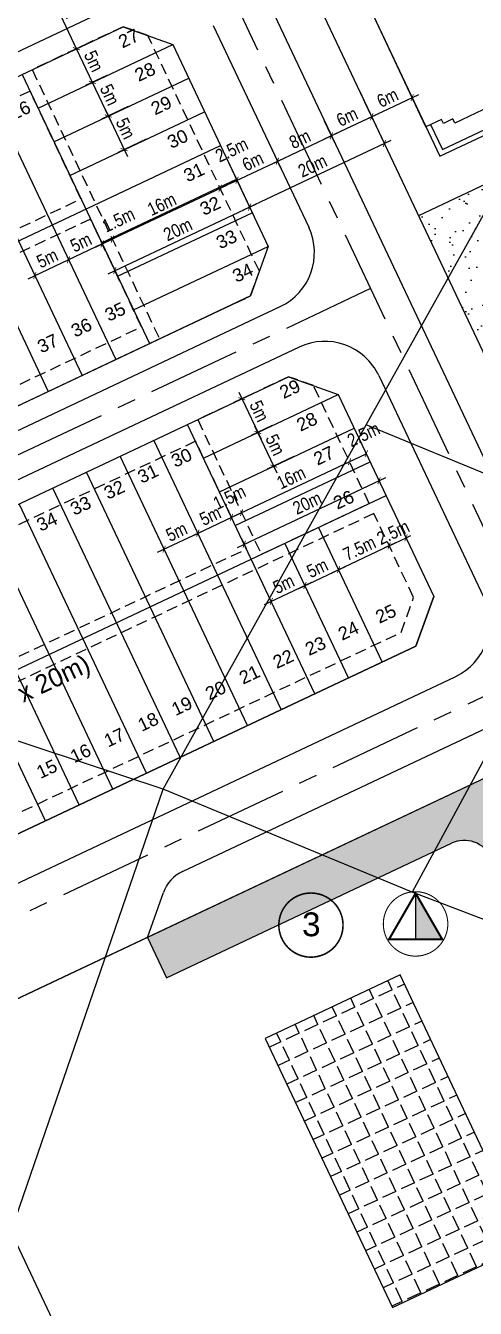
# Model space of a CAD drawing. Extents: x 597165 to 598689, y 1181586 to 1183364.
# Drawn here: x 597902.4 to 597962.8, y 1182602 to 1182774.3 of the extents above; entities that cross this region are included whole.
import ezdxf
from ezdxf.enums import TextEntityAlignment as Align

# ---------------------------------------------------------------- set-up
doc = ezdxf.new("R2010")
doc.units = 0
doc.header["$MEASUREMENT"] = 0
doc.linetypes.add('CENTER', pattern=[2, 1.25, -0.25, 0.25, -0.25])
doc.linetypes.add('DASHED', pattern=[0.75, 0.5, -0.25])
doc.layers.get('0').update_dxf_attribs({"linetype": 'CONTINUOUS'})
doc.layers.get('DEFPOINTS').update_dxf_attribs({"color": 8, "linetype": 'CONTINUOUS'})
for name, color, linetype in [('CGXD', 3, 'CONTINUOUS'), ('DIM-T', 7, 'CONTINUOUS'), ('DTEXT', 7, 'CONTINUOUS'), ('DTEXT-TENLO', 4, 'CONTINUOUS'), ('HA-CAY-XANH-KO', 3, 'CONTINUOUS'), ('HA-SAN', 41, 'CONTINUOUS'), ('KYHIEU', 1, 'CONTINUOUS'), ('NEN-HT', 8, 'CONTINUOUS'), ('NET-04', 4, 'CONTINUOUS'), ('NET-LE-CO', 3, 'CONTINUOUS'), ('NET-LENGOAI', 4, 'CONTINUOUS'), ('NET-LETRONG', 5, 'CONTINUOUS'), ('NET-PLO', 2, 'CONTINUOUS'), ('NET-TIM', 2, 'CENTER'), ('TEXT-SOLO', 7, 'CONTINUOUS')]:
    doc.layers.add(name, color=color, linetype=linetype)
doc.styles.add('AVO', font='VHELVEN.TTF')
doc.styles.add('VHEL-C-R', font='VHELVCN.TTF')
doc.styles.add('VHEL-R', font='VHELVEN.TTF')
doc.styles.add('VTIMES-R', font='VAPTIMN.TTF')
doc.dimstyles.new('TL1000', dxfattribs={"dimscale": 0, "dimtxt": 2, "dimasz": 0.7, "dimexe": 1, "dimexo": 1, "dimgap": 0.5, "dimtad": 1, "dimdec": 1, "dimzin": 12, "dimtxsty": 'VHEL-C-R', "dimblk1": 'ARCHTICK', "dimblk2": 'ARCHTICK', "dimsah": 1, "dimcen": -0.09, "dimdle": 1, "dimclrd": 256, "dimclre": 256, "dimclrt": 256, "dimazin": 3, "dimtfac": 0.005, "dimtdec": 1, "dimtix": 1, "dimtmove": 0, "dimatfit": 3, "dimtolj": 1, "dimtzin": 0})

# ---------------------------------------------------------------- blocks, each defined once
blk = doc.blocks.new('A$C4397129B')
at = {"layer": 'NET-04', "linetype": 'CONTINUOUS'}
for p, q in [((0, 19.4), (0, 1.2)), ((2.3, 19.4), (0, 19.4)), ((2.3, 20), (2.3, 19.4)), ((3.7, 20), (2.3, 20)), ((3.7, 20.6), (3.7, 20)), ((11.7, 20.6), (3.7, 20.6)), ((11.7, 20), (11.7, 20.6)), ((13.1, 20), (11.7, 20)), ((13.1, 19.4), (13.1, 20)), ((13.9, 19.4), (13.1, 19.4)), ((13.9, 16.5), (13.9, 19.4)), ((16.7, 19.4), (16.7, 16.5)), ((17.5, 19.4), (16.7, 19.4)), ((17.5, 20), (17.5, 19.4)), ((18.9, 20), (17.5, 20)), ((18.9, 20.6), (18.9, 20)), ((26.9, 20.6), (18.9, 20.6)), ((26.9, 20), (26.9, 20.6)), ((28.3, 20), (26.9, 20)), ((28.3, 19.4), (28.3, 20)), ((29.1, 19.4), (28.3, 19.4)), ((29.1, 14.3), (29.1, 19.4)), ((16.7, 16.5), (13.9, 16.5)), ((30.5, 14.3), (29.1, 14.3)), ((30.5, 2.7), (30.5, 14.3)), ((11.9, 2.1), (18.7, 2.1)), ((11.9, 0), (11.9, 2.1)), ((18.7, 2.1), (18.7, 0)), ((29.1, 2.7), (30.5, 2.7)), ((29.1, 1.2), (29.1, 2.7)), ((0, 1.2), (5.4, 1.2)), ((5.4, 1.2), (5.4, 0.6)), ((5.4, 0.6), (6.8, 0.6)), ((6.8, 0.6), (6.8, 0)), ((6.8, 0), (11.9, 0)), ((18.7, 0), (23.8, 0)), ((23.8, 0.6), (25.2, 0.6)), ((23.8, 0), (23.8, 0.6)), ((25.2, 1.2), (29.1, 1.2)), ((25.2, 0.6), (25.2, 1.2))]:
    blk.add_line(p, q, dxfattribs=at)
blk = doc.blocks.new('_ARCHTICK')
at = {"color": 0, "linetype": 'BYBLOCK', "const_width": 0.15}
blk.add_lwpolyline([(-0.5, -0.5), (0.5, 0.5)], dxfattribs=at)
blk = doc.blocks.new('*D1085')
at = {"linetype": 'BYBLOCK'}
for p, q in [((597947.16, 1182765.74), (597951.01, 1182757.59)), ((597931.59, 1182749.52), (597951.49, 1182758.92)), ((597929.07, 1182757.2), (597932.93, 1182749.05))]:
    blk.add_line(p, q, dxfattribs=at)
at = {"layer": 'DEFPOINTS', "color": 0, "linetype": 'BYBLOCK'}
for p in [(597946.73, 1182766.65), (597950.58, 1182758.49), (597928.65, 1182758.1)]:
    blk.add_point(p, dxfattribs=at)
at = {"linetype": 'BYBLOCK', "xscale": 0.7, "yscale": 0.7, "zscale": 0.7}
for p, rotation in [((597950.58, 1182758.49), 25.28251725545428), ((597932.5, 1182749.95), 205.2825172554543)]:
    blk.add_blockref('_ARCHTICK', p, dxfattribs=dict(at, rotation=rotation))
at = {"linetype": 'BYBLOCK', "insert": (597940.94, 1182755.48), "char_height": 1.75, "attachment_point": 5, "rotation": 25.2825, "style": 'VHEL-C-R'}
blk.add_mtext('\\A1;20m', dxfattribs=at)
blk = doc.blocks.new('*D1084')
at = {"linetype": 'BYBLOCK'}
blk.add_line((597902.77, 1182740.31), (597909.1, 1182743.3), dxfattribs=at)
at = {"layer": 'DEFPOINTS', "color": 0, "linetype": 'BYBLOCK'}
for p in [(597908.19, 1182742.87), (597908.19, 1182742.87), (597903.67, 1182740.74)]:
    blk.add_point(p, dxfattribs=at)
at = {"linetype": 'BYBLOCK', "xscale": 0.7, "yscale": 0.7, "zscale": 0.7}
for p, rotation in [((597908.19, 1182742.87), 25.28251725389641), ((597903.67, 1182740.74), 205.2825172538964)]:
    blk.add_blockref('_ARCHTICK', p, dxfattribs=dict(at, rotation=rotation))
at = {"linetype": 'BYBLOCK', "insert": (597905.34, 1182743.07), "char_height": 1.75, "attachment_point": 5, "rotation": 25.2825, "style": 'VHEL-C-R'}
blk.add_mtext('\\A1;5m', dxfattribs=at)
blk = doc.blocks.new('*D1083')
at = {"linetype": 'BYBLOCK'}
blk.add_line((597907.29, 1182742.45), (597913.62, 1182745.44), dxfattribs=at)
at = {"layer": 'DEFPOINTS', "color": 0, "linetype": 'BYBLOCK'}
for p in [(597912.71, 1182745.01), (597912.71, 1182745.01), (597908.19, 1182742.87)]:
    blk.add_point(p, dxfattribs=at)
at = {"linetype": 'BYBLOCK', "xscale": 0.7, "yscale": 0.7, "zscale": 0.7}
for p, rotation in [((597912.71, 1182745.01), 25.28251725389641), ((597908.19, 1182742.87), 205.2825172538964)]:
    blk.add_blockref('_ARCHTICK', p, dxfattribs=dict(at, rotation=rotation))
at = {"linetype": 'BYBLOCK', "insert": (597909.86, 1182745.2), "char_height": 1.75, "attachment_point": 5, "rotation": 25.2825, "style": 'VHEL-C-R'}
blk.add_mtext('\\A1;5m', dxfattribs=at)
blk = doc.blocks.new('*D1082')
at = {"linetype": 'BYBLOCK'}
for p, q in [((597911.81, 1182744.58), (597914.07, 1182745.65)), ((597914.42, 1182744.91), (597914.5, 1182744.74))]:
    blk.add_line(p, q, dxfattribs=at)
at = {"layer": 'DEFPOINTS', "color": 0, "linetype": 'BYBLOCK'}
for p in [(597912.71, 1182745.01), (597913.99, 1182745.81), (597914.07, 1182745.65)]:
    blk.add_point(p, dxfattribs=at)
at = {"linetype": 'BYBLOCK', "xscale": 0.7, "yscale": 0.7, "zscale": 0.7}
for p, rotation in [((597912.71, 1182745.01), 205.2825172538964), ((597914.07, 1182745.65), 25.28251725389641)]:
    blk.add_blockref('_ARCHTICK', p, dxfattribs=dict(at, rotation=rotation))
at = {"linetype": 'BYBLOCK', "insert": (597914.9, 1182748.22), "char_height": 1.75, "attachment_point": 5, "rotation": 25.2825, "style": 'VHEL-C-R'}
blk.add_mtext('\\A1;1.5m', dxfattribs=at)
blk = doc.blocks.new('*D1081')
at = {"linetype": 'BYBLOCK'}
for p, q in [((597913.17, 1182745.22), (597929.44, 1182752.91)), ((597914.42, 1182744.91), (597914.5, 1182744.74))]:
    blk.add_line(p, q, dxfattribs=at)
at = {"layer": 'DEFPOINTS', "color": 0, "linetype": 'BYBLOCK'}
for p in [(597928.54, 1182752.48), (597928.54, 1182752.48), (597913.99, 1182745.81)]:
    blk.add_point(p, dxfattribs=at)
at = {"linetype": 'BYBLOCK', "xscale": 0.7, "yscale": 0.7, "zscale": 0.7}
for p, rotation in [((597928.54, 1182752.48), 25.28251725389641), ((597914.07, 1182745.65), 205.2825172538964)]:
    blk.add_blockref('_ARCHTICK', p, dxfattribs=dict(at, rotation=rotation))
at = {"linetype": 'BYBLOCK', "insert": (597920.71, 1182750.33), "char_height": 1.75, "attachment_point": 5, "rotation": 25.2825, "style": 'VHEL-C-R'}
blk.add_mtext('\\A1;16m', dxfattribs=at)
blk = doc.blocks.new('*D1080')
at = {"linetype": 'BYBLOCK'}
for p, q in [((597927.63, 1182752.06), (597930.8, 1182753.55)), ((597930.79, 1182753.57), (597931.22, 1182752.65))]:
    blk.add_line(p, q, dxfattribs=at)
at = {"layer": 'DEFPOINTS', "color": 0, "linetype": 'BYBLOCK'}
for p in [(597930.36, 1182754.47), (597930.8, 1182753.55), (597928.54, 1182752.48)]:
    blk.add_point(p, dxfattribs=at)
at = {"linetype": 'BYBLOCK', "xscale": 0.7, "yscale": 0.7, "zscale": 0.7}
for p, rotation in [((597930.8, 1182753.55), 25.28251725389641), ((597928.54, 1182752.48), 205.2825172538964)]:
    blk.add_blockref('_ARCHTICK', p, dxfattribs=dict(at, rotation=rotation))
at = {"linetype": 'BYBLOCK', "insert": (597930.09, 1182757.63), "char_height": 1.75, "attachment_point": 5, "rotation": 25.2825, "style": 'VHEL-C-R'}
blk.add_mtext('\\A1;2.5m', dxfattribs=at)
blk = doc.blocks.new('*D1079')
at = {"linetype": 'BYBLOCK'}
for p, q in [((597905.21, 1182782.58), (597903.23, 1182781.64)), ((597903.7, 1182782.97), (597909.68, 1182770.32)), ((597911.16, 1182772.12), (597908.35, 1182770.79))]:
    blk.add_line(p, q, dxfattribs=at)
at = {"layer": 'DEFPOINTS', "color": 0, "linetype": 'BYBLOCK'}
for p in [(597906.12, 1182783.01), (597912.06, 1182772.55), (597909.25, 1182771.22)]:
    blk.add_point(p, dxfattribs=at)
at = {"linetype": 'BYBLOCK', "xscale": 0.7, "yscale": 0.7, "zscale": 0.7}
for p, rotation in [((597904.13, 1182782.07), 115.2825172563089), ((597909.25, 1182771.22), 295.2825172563089)]:
    blk.add_blockref('_ARCHTICK', p, dxfattribs=dict(at, rotation=rotation))
at = {"linetype": 'BYBLOCK', "insert": (597907.94, 1182777.23), "char_height": 1.75, "attachment_point": 5, "rotation": 295.2825, "style": 'VHEL-C-R'}
blk.add_mtext('\\A1;12m', dxfattribs=at)
blk = doc.blocks.new('*D1078')
at = {"linetype": 'BYBLOCK'}
for p, q in [((597911.16, 1182772.12), (597908.35, 1182770.79)), ((597908.83, 1182772.12), (597911.82, 1182765.79)), ((597913.33, 1182767.61), (597910.49, 1182766.27))]:
    blk.add_line(p, q, dxfattribs=at)
at = {"layer": 'DEFPOINTS', "color": 0, "linetype": 'BYBLOCK'}
for p in [(597912.06, 1182772.55), (597914.23, 1182768.04), (597911.39, 1182766.7)]:
    blk.add_point(p, dxfattribs=at)
at = {"linetype": 'BYBLOCK', "xscale": 0.7, "yscale": 0.7, "zscale": 0.7}
for p, rotation in [((597909.25, 1182771.22), 115.2825172563089), ((597911.39, 1182766.7), 295.2825172563089)]:
    blk.add_blockref('_ARCHTICK', p, dxfattribs=dict(at, rotation=rotation))
at = {"linetype": 'BYBLOCK', "insert": (597911.58, 1182769.55), "char_height": 1.75, "attachment_point": 5, "rotation": 295.2825, "style": 'VHEL-C-R'}
blk.add_mtext('\\A1;5m', dxfattribs=at)
blk = doc.blocks.new('*D1077')
at = {"linetype": 'BYBLOCK'}
for p, q in [((597913.33, 1182767.61), (597910.49, 1182766.27)), ((597910.96, 1182767.6), (597913.95, 1182761.27)), ((597916.21, 1182763.45), (597912.62, 1182761.75))]:
    blk.add_line(p, q, dxfattribs=at)
at = {"layer": 'DEFPOINTS', "color": 0, "linetype": 'BYBLOCK'}
for p in [(597914.23, 1182768.04), (597917.11, 1182763.87), (597913.53, 1182762.18)]:
    blk.add_point(p, dxfattribs=at)
at = {"linetype": 'BYBLOCK', "xscale": 0.7, "yscale": 0.7, "zscale": 0.7}
for p, rotation in [((597911.39, 1182766.7), 115.2825172563089), ((597913.53, 1182762.18), 295.2825172563089)]:
    blk.add_blockref('_ARCHTICK', p, dxfattribs=dict(at, rotation=rotation))
at = {"linetype": 'BYBLOCK', "insert": (597913.72, 1182765.03), "char_height": 1.75, "attachment_point": 5, "rotation": 295.2825, "style": 'VHEL-C-R'}
blk.add_mtext('\\A1;5m', dxfattribs=at)
blk = doc.blocks.new('*D1076')
at = {"linetype": 'BYBLOCK'}
for p, q in [((597916.21, 1182763.45), (597912.62, 1182761.75)), ((597913.1, 1182763.08), (597916.09, 1182756.75)), ((597918.62, 1182759.06), (597914.76, 1182757.23))]:
    blk.add_line(p, q, dxfattribs=at)
at = {"layer": 'DEFPOINTS', "color": 0, "linetype": 'BYBLOCK'}
for p in [(597917.11, 1182763.87), (597919.53, 1182759.48), (597915.66, 1182757.66)]:
    blk.add_point(p, dxfattribs=at)
at = {"linetype": 'BYBLOCK', "xscale": 0.7, "yscale": 0.7, "zscale": 0.7}
for p, rotation in [((597913.53, 1182762.18), 115.2825172563089), ((597915.66, 1182757.66), 295.2825172563089)]:
    blk.add_blockref('_ARCHTICK', p, dxfattribs=dict(at, rotation=rotation))
at = {"linetype": 'BYBLOCK', "insert": (597915.85, 1182760.51), "char_height": 1.75, "attachment_point": 5, "rotation": 295.2825, "style": 'VHEL-C-R'}
blk.add_mtext('\\A1;5m', dxfattribs=at)
blk = doc.blocks.new('*D1075')
at = {"linetype": 'BYBLOCK'}
for p, q in [((597935.28, 1182758.12), (597936.65, 1182755.21)), ((597929.85, 1182755.56), (597931.22, 1182752.65)), ((597929.89, 1182753.12), (597937.13, 1182756.54))]:
    blk.add_line(p, q, dxfattribs=at)
at = {"layer": 'DEFPOINTS', "color": 0, "linetype": 'BYBLOCK'}
for p in [(597934.85, 1182759.02), (597929.42, 1182756.46), (597936.22, 1182756.11)]:
    blk.add_point(p, dxfattribs=at)
at = {"linetype": 'BYBLOCK', "xscale": 0.7, "yscale": 0.7, "zscale": 0.7}
for p, rotation in [((597936.22, 1182756.11), 25.28251725309225), ((597930.8, 1182753.55), 205.2825172530923)]:
    blk.add_blockref('_ARCHTICK', p, dxfattribs=dict(at, rotation=rotation))
at = {"linetype": 'BYBLOCK', "insert": (597932.92, 1182756.09), "char_height": 1.75, "attachment_point": 5, "rotation": 25.2825, "style": 'VHEL-C-R'}
blk.add_mtext('\\A1;6m', dxfattribs=at)
blk = doc.blocks.new('*D1074')
at = {"linetype": 'BYBLOCK'}
for p, q in [((597942.51, 1182761.54), (597943.88, 1182758.63)), ((597935.32, 1182755.69), (597944.36, 1182759.96)), ((597935.28, 1182758.12), (597936.65, 1182755.21))]:
    blk.add_line(p, q, dxfattribs=at)
at = {"layer": 'DEFPOINTS', "color": 0, "linetype": 'BYBLOCK'}
for p in [(597942.08, 1182762.44), (597934.85, 1182759.02), (597943.46, 1182759.53)]:
    blk.add_point(p, dxfattribs=at)
at = {"linetype": 'BYBLOCK', "xscale": 0.7, "yscale": 0.7, "zscale": 0.7}
for p, rotation in [((597943.46, 1182759.53), 25.28251725309227), ((597936.22, 1182756.11), 205.2825172530923)]:
    blk.add_blockref('_ARCHTICK', p, dxfattribs=dict(at, rotation=rotation))
at = {"linetype": 'BYBLOCK', "insert": (597939.24, 1182759.08), "char_height": 1.75, "attachment_point": 5, "rotation": 25.2825, "style": 'VHEL-C-R'}
blk.add_mtext('\\A1;8m', dxfattribs=at)
blk = doc.blocks.new('*D1073')
at = {"linetype": 'BYBLOCK'}
for p, q in [((597947.93, 1182764.1), (597949.31, 1182761.19)), ((597942.55, 1182759.1), (597949.79, 1182762.52)), ((597942.51, 1182761.54), (597943.88, 1182758.63))]:
    blk.add_line(p, q, dxfattribs=at)
at = {"layer": 'DEFPOINTS', "color": 0, "linetype": 'BYBLOCK'}
for p in [(597947.51, 1182765), (597942.08, 1182762.44), (597948.88, 1182762.09)]:
    blk.add_point(p, dxfattribs=at)
at = {"linetype": 'BYBLOCK', "xscale": 0.7, "yscale": 0.7, "zscale": 0.7}
for p, rotation in [((597948.88, 1182762.09), 25.28251725309227), ((597943.46, 1182759.53), 205.2825172530923)]:
    blk.add_blockref('_ARCHTICK', p, dxfattribs=dict(at, rotation=rotation))
at = {"linetype": 'BYBLOCK', "insert": (597945.57, 1182762.07), "char_height": 1.75, "attachment_point": 5, "rotation": 25.2825, "style": 'VHEL-C-R'}
blk.add_mtext('\\A1;6m', dxfattribs=at)
blk = doc.blocks.new('*D1072')
at = {"linetype": 'BYBLOCK'}
for p, q in [((597933.37, 1182725.1), (597930.56, 1182723.77)), ((597931.04, 1182725.1), (597934.03, 1182718.78)), ((597935.54, 1182720.6), (597932.69, 1182719.25))]:
    blk.add_line(p, q, dxfattribs=at)
at = {"layer": 'DEFPOINTS', "color": 0, "linetype": 'BYBLOCK'}
for p in [(597934.27, 1182725.53), (597936.44, 1182721.02), (597933.6, 1182719.68)]:
    blk.add_point(p, dxfattribs=at)
at = {"linetype": 'BYBLOCK', "xscale": 0.7, "yscale": 0.7, "zscale": 0.7}
for p, rotation in [((597931.46, 1182724.2), 115.2825172563088), ((597933.6, 1182719.68), 295.2825172563088)]:
    blk.add_blockref('_ARCHTICK', p, dxfattribs=dict(at, rotation=rotation))
at = {"linetype": 'BYBLOCK', "insert": (597933.79, 1182722.54), "char_height": 1.75, "attachment_point": 5, "rotation": 295.2825, "style": 'VHEL-C-R'}
blk.add_mtext('\\A1;5m', dxfattribs=at)
blk = doc.blocks.new('*D1071')
at = {"linetype": 'BYBLOCK'}
for p, q in [((597935.54, 1182720.6), (597932.69, 1182719.25)), ((597933.17, 1182720.58), (597936.16, 1182714.25)), ((597938.42, 1182716.43), (597934.83, 1182714.73))]:
    blk.add_line(p, q, dxfattribs=at)
at = {"layer": 'DEFPOINTS', "color": 0, "linetype": 'BYBLOCK'}
for p in [(597936.44, 1182721.02), (597939.32, 1182716.85), (597935.73, 1182715.16)]:
    blk.add_point(p, dxfattribs=at)
at = {"linetype": 'BYBLOCK', "xscale": 0.7, "yscale": 0.7, "zscale": 0.7}
for p, rotation in [((597933.6, 1182719.68), 115.2825172563088), ((597935.73, 1182715.16), 295.2825172563088)]:
    blk.add_blockref('_ARCHTICK', p, dxfattribs=dict(at, rotation=rotation))
at = {"linetype": 'BYBLOCK', "insert": (597935.93, 1182718.01), "char_height": 1.75, "attachment_point": 5, "rotation": 295.2825, "style": 'VHEL-C-R'}
blk.add_mtext('\\A1;5m', dxfattribs=at)
blk = doc.blocks.new('*D1070')
at = {"linetype": 'BYBLOCK'}
blk.add_line((597934.49, 1182696.56), (597940.82, 1182699.55), dxfattribs=at)
at = {"layer": 'DEFPOINTS', "color": 0, "linetype": 'BYBLOCK'}
for p in [(597939.92, 1182699.12), (597939.92, 1182699.12), (597935.4, 1182696.99)]:
    blk.add_point(p, dxfattribs=at)
at = {"linetype": 'BYBLOCK', "xscale": 0.7, "yscale": 0.7, "zscale": 0.7}
for p, rotation in [((597939.92, 1182699.12), 25.28251725389621), ((597935.4, 1182696.99), 205.2825172538962)]:
    blk.add_blockref('_ARCHTICK', p, dxfattribs=dict(at, rotation=rotation))
at = {"linetype": 'BYBLOCK', "insert": (597937.06, 1182699.31), "char_height": 1.75, "attachment_point": 5, "rotation": 25.2825, "style": 'VHEL-C-R'}
blk.add_mtext('\\A1;5m', dxfattribs=at)
blk = doc.blocks.new('*D1069')
at = {"linetype": 'BYBLOCK'}
blk.add_line((597939.01, 1182698.69), (597945.34, 1182701.68), dxfattribs=at)
at = {"layer": 'DEFPOINTS', "color": 0, "linetype": 'BYBLOCK'}
for p in [(597944.44, 1182701.26), (597944.44, 1182701.26), (597939.92, 1182699.12)]:
    blk.add_point(p, dxfattribs=at)
at = {"linetype": 'BYBLOCK', "xscale": 0.7, "yscale": 0.7, "zscale": 0.7}
for p, rotation in [((597944.44, 1182701.26), 25.28251725389621), ((597939.92, 1182699.12), 205.2825172538962)]:
    blk.add_blockref('_ARCHTICK', p, dxfattribs=dict(at, rotation=rotation))
at = {"linetype": 'BYBLOCK', "insert": (597941.58, 1182701.45), "char_height": 1.75, "attachment_point": 5, "rotation": 25.2825, "style": 'VHEL-C-R'}
blk.add_mtext('\\A1;5m', dxfattribs=at)
blk = doc.blocks.new('*D1068')
at = {"linetype": 'BYBLOCK'}
blk.add_line((597943.53, 1182700.83), (597952.12, 1182704.89), dxfattribs=at)
at = {"layer": 'DEFPOINTS', "color": 0, "linetype": 'BYBLOCK'}
for p in [(597951.22, 1182704.46), (597951.22, 1182704.46), (597944.44, 1182701.26)]:
    blk.add_point(p, dxfattribs=at)
at = {"linetype": 'BYBLOCK', "xscale": 0.7, "yscale": 0.7, "zscale": 0.7}
for p, rotation in [((597951.22, 1182704.46), 25.28251725389621), ((597944.44, 1182701.26), 205.2825172538962)]:
    blk.add_blockref('_ARCHTICK', p, dxfattribs=dict(at, rotation=rotation))
at = {"linetype": 'BYBLOCK', "insert": (597947.23, 1182704.12), "char_height": 1.75, "attachment_point": 5, "rotation": 25.2825, "style": 'VHEL-C-R'}
blk.add_mtext('\\A1;7.5m', dxfattribs=at)
blk = doc.blocks.new('*D1067')
at = {"linetype": 'BYBLOCK'}
for p, q in [((597951.22, 1182704.46), (597953.48, 1182705.53)), ((597953.48, 1182705.53), (597954.11, 1182705.83)), ((597951.22, 1182704.46), (597950.59, 1182704.16))]:
    blk.add_line(p, q, dxfattribs=at)
at = {"layer": 'DEFPOINTS', "color": 0, "linetype": 'BYBLOCK'}
for p in [(597953.48, 1182705.53), (597953.48, 1182705.53), (597951.22, 1182704.46)]:
    blk.add_point(p, dxfattribs=at)
at = {"linetype": 'BYBLOCK', "xscale": 0.7, "yscale": 0.7, "zscale": 0.7}
for p, rotation in [((597951.22, 1182704.46), 25.2825172538962), ((597953.48, 1182705.53), 205.2825172538962)]:
    blk.add_blockref('_ARCHTICK', p, dxfattribs=dict(at, rotation=rotation))
at = {"linetype": 'BYBLOCK', "insert": (597951.75, 1182706.25), "char_height": 1.75, "attachment_point": 5, "rotation": 25.2825, "style": 'VHEL-C-R'}
blk.add_mtext('\\A1;2.5m', dxfattribs=at)
blk = doc.blocks.new('*D1066')
at = {"linetype": 'BYBLOCK'}
blk.add_line((597930.52, 1182708.49), (597946.79, 1182716.18), dxfattribs=at)
at = {"layer": 'DEFPOINTS', "color": 0, "linetype": 'BYBLOCK'}
for p in [(597945.89, 1182715.75), (597945.89, 1182715.75), (597931.42, 1182708.92)]:
    blk.add_point(p, dxfattribs=at)
at = {"linetype": 'BYBLOCK', "xscale": 0.7, "yscale": 0.7, "zscale": 0.7}
for p, rotation in [((597945.89, 1182715.75), 25.28251725389621), ((597931.42, 1182708.92), 205.2825172538962)]:
    blk.add_blockref('_ARCHTICK', p, dxfattribs=dict(at, rotation=rotation))
at = {"linetype": 'BYBLOCK', "insert": (597938.06, 1182713.59), "char_height": 1.75, "attachment_point": 5, "rotation": 25.2825, "style": 'VHEL-C-R'}
blk.add_mtext('\\A1;16m', dxfattribs=at)
blk = doc.blocks.new('*D1065')
at = {"linetype": 'BYBLOCK'}
blk.add_line((597944.98, 1182715.32), (597948.15, 1182716.82), dxfattribs=at)
at = {"layer": 'DEFPOINTS', "color": 0, "linetype": 'BYBLOCK'}
for p in [(597945.89, 1182715.75), (597948.15, 1182716.82), (597948.15, 1182716.82)]:
    blk.add_point(p, dxfattribs=at)
at = {"linetype": 'BYBLOCK', "xscale": 0.7, "yscale": 0.7, "zscale": 0.7}
for p, rotation in [((597948.15, 1182716.82), 25.28251725389621), ((597945.89, 1182715.75), 205.2825172538962)]:
    blk.add_blockref('_ARCHTICK', p, dxfattribs=dict(at, rotation=rotation))
at = {"linetype": 'BYBLOCK', "insert": (597947.78, 1182719.4), "char_height": 1.75, "attachment_point": 5, "rotation": 25.2825, "style": 'VHEL-C-R'}
blk.add_mtext('\\A1;2.5m', dxfattribs=at)
blk = doc.blocks.new('*D1064')
at = {"linetype": 'BYBLOCK'}
blk.add_line((597929.16, 1182707.85), (597931.42, 1182708.92), dxfattribs=at)
at = {"layer": 'DEFPOINTS', "color": 0, "linetype": 'BYBLOCK'}
for p in [(597931.42, 1182708.92), (597931.42, 1182708.92), (597930.06, 1182708.28)]:
    blk.add_point(p, dxfattribs=at)
at = {"linetype": 'BYBLOCK', "xscale": 0.7, "yscale": 0.7, "zscale": 0.7}
for p, rotation in [((597930.06, 1182708.28), 205.2825172538962), ((597931.42, 1182708.92), 25.28251725389621)]:
    blk.add_blockref('_ARCHTICK', p, dxfattribs=dict(at, rotation=rotation))
at = {"linetype": 'BYBLOCK', "insert": (597929.78, 1182710.97), "char_height": 1.75, "attachment_point": 5, "rotation": 25.2825, "style": 'VHEL-C-R'}
blk.add_mtext('\\A1;1.5m', dxfattribs=at)
blk = doc.blocks.new('*D1063')
at = {"linetype": 'BYBLOCK'}
blk.add_line((597920.12, 1182703.58), (597926.45, 1182706.57), dxfattribs=at)
at = {"layer": 'DEFPOINTS', "color": 0, "linetype": 'BYBLOCK'}
for p in [(597925.54, 1182706.14), (597925.54, 1182706.14), (597921.02, 1182704)]:
    blk.add_point(p, dxfattribs=at)
at = {"linetype": 'BYBLOCK', "xscale": 0.7, "yscale": 0.7, "zscale": 0.7}
for p, rotation in [((597925.54, 1182706.14), 25.28251725389621), ((597921.02, 1182704), 205.2825172538962)]:
    blk.add_blockref('_ARCHTICK', p, dxfattribs=dict(at, rotation=rotation))
at = {"linetype": 'BYBLOCK', "insert": (597922.69, 1182706.33), "char_height": 1.75, "attachment_point": 5, "rotation": 25.2825, "style": 'VHEL-C-R'}
blk.add_mtext('\\A1;5m', dxfattribs=at)
blk = doc.blocks.new('*D1062')
at = {"linetype": 'BYBLOCK'}
blk.add_line((597924.64, 1182705.71), (597930.97, 1182708.7), dxfattribs=at)
at = {"layer": 'DEFPOINTS', "color": 0, "linetype": 'BYBLOCK'}
for p in [(597930.06, 1182708.28), (597930.06, 1182708.28), (597925.54, 1182706.14)]:
    blk.add_point(p, dxfattribs=at)
at = {"linetype": 'BYBLOCK', "xscale": 0.7, "yscale": 0.7, "zscale": 0.7}
for p, rotation in [((597930.06, 1182708.28), 25.28251725389621), ((597925.54, 1182706.14), 205.2825172538962)]:
    blk.add_blockref('_ARCHTICK', p, dxfattribs=dict(at, rotation=rotation))
at = {"linetype": 'BYBLOCK', "insert": (597927.21, 1182708.47), "char_height": 1.75, "attachment_point": 5, "rotation": 25.2825, "style": 'VHEL-C-R'}
blk.add_mtext('\\A1;5m', dxfattribs=at)
blk = doc.blocks.new('*D1060')
at = {"linetype": 'BYBLOCK'}
for p, q in [((597953.36, 1182766.66), (597954.73, 1182763.75)), ((597947.93, 1182764.1), (597949.31, 1182761.19)), ((597947.98, 1182761.66), (597955.21, 1182765.08))]:
    blk.add_line(p, q, dxfattribs=at)
at = {"layer": 'DEFPOINTS', "color": 0, "linetype": 'BYBLOCK'}
for p in [(597952.93, 1182767.57), (597947.51, 1182765), (597954.31, 1182764.65)]:
    blk.add_point(p, dxfattribs=at)
at = {"linetype": 'BYBLOCK', "xscale": 0.7, "yscale": 0.7, "zscale": 0.7}
for p, rotation in [((597954.31, 1182764.65), 25.282517254435), ((597948.88, 1182762.09), 205.282517254435)]:
    blk.add_blockref('_ARCHTICK', p, dxfattribs=dict(at, rotation=rotation))
at = {"linetype": 'BYBLOCK', "insert": (597951, 1182764.63), "char_height": 1.75, "attachment_point": 5, "rotation": 25.2825, "style": 'VHEL-C-R'}
blk.add_mtext('\\A1;6m', dxfattribs=at)
blk = doc.blocks.new('*D1059')
at = {"linetype": 'BYBLOCK'}
for p, q in [((597958.71, 1182845.34), (597956, 1182844.06)), ((597956.48, 1182845.39), (597991.41, 1182771.43)), ((597992.79, 1182773.19), (597990.08, 1182771.9))]:
    blk.add_line(p, q, dxfattribs=at)
at = {"layer": 'DEFPOINTS', "color": 0, "linetype": 'BYBLOCK'}
for p in [(597959.62, 1182845.77), (597990.98, 1182772.33), (597993.7, 1182773.61)]:
    blk.add_point(p, dxfattribs=at)
at = {"linetype": 'BYBLOCK', "xscale": 0.7, "yscale": 0.7, "zscale": 0.7}
for p, rotation in [((597956.9, 1182844.49), 115.2825172540889), ((597990.98, 1182772.33), 295.282517254089)]:
    blk.add_blockref('_ARCHTICK', p, dxfattribs=dict(at, rotation=rotation))
at = {"linetype": 'BYBLOCK', "insert": (597975.2, 1182809), "char_height": 1.75, "attachment_point": 5, "rotation": 295.2825, "style": 'VHEL-C-R'}
blk.add_mtext('\\A1;79.8m', dxfattribs=at)
blk = doc.blocks.new('*D1056')
at = {"linetype": 'BYBLOCK'}
for p, q in [((597929.07, 1182757.2), (597932.93, 1182749.05)), ((597913.51, 1182740.98), (597933.4, 1182750.38)), ((597910.99, 1182748.66), (597914.84, 1182740.5))]:
    blk.add_line(p, q, dxfattribs=at)
at = {"layer": 'DEFPOINTS', "color": 0, "linetype": 'BYBLOCK'}
for p in [(597928.65, 1182758.1), (597932.5, 1182749.95), (597910.56, 1182749.56)]:
    blk.add_point(p, dxfattribs=at)
at = {"linetype": 'BYBLOCK', "xscale": 0.7, "yscale": 0.7, "zscale": 0.7}
for p, rotation in [((597932.5, 1182749.95), 25.28251725545428), ((597914.41, 1182741.41), 205.2825172554543)]:
    blk.add_blockref('_ARCHTICK', p, dxfattribs=dict(at, rotation=rotation))
at = {"linetype": 'BYBLOCK', "insert": (597922.86, 1182746.94), "char_height": 1.75, "attachment_point": 5, "rotation": 25.2825, "style": 'VHEL-C-R'}
blk.add_mtext('\\A1;20m', dxfattribs=at)
blk = doc.blocks.new('*D1055')
at = {"linetype": 'BYBLOCK'}
blk.add_line((597930.87, 1182704.23), (597950.76, 1182713.63), dxfattribs=at)
at = {"layer": 'DEFPOINTS', "color": 0, "linetype": 'BYBLOCK'}
for p in [(597949.86, 1182713.2), (597949.86, 1182713.2), (597931.77, 1182704.66)]:
    blk.add_point(p, dxfattribs=at)
at = {"linetype": 'BYBLOCK', "xscale": 0.7, "yscale": 0.7, "zscale": 0.7}
for p, rotation in [((597949.86, 1182713.2), 25.28251725389621), ((597931.77, 1182704.66), 205.2825172538962)]:
    blk.add_blockref('_ARCHTICK', p, dxfattribs=dict(at, rotation=rotation))
at = {"linetype": 'BYBLOCK', "insert": (597940.22, 1182710.19), "char_height": 1.75, "attachment_point": 5, "rotation": 25.2825, "style": 'VHEL-C-R'}
blk.add_mtext('\\A1;20m', dxfattribs=at)
blk = doc.blocks.new('*D1099')
at = {"linetype": 'BYBLOCK'}
for p, q in [((597891.24, 1182638.84), (597887.62, 1182637.14)), ((597888.1, 1182638.47), (597979.24, 1182445.49)), ((597981.53, 1182447.68), (597977.91, 1182445.97))]:
    blk.add_line(p, q, dxfattribs=at)
at = {"layer": 'DEFPOINTS', "color": 0, "linetype": 'BYBLOCK'}
for p in [(597892.14, 1182639.27), (597982.43, 1182448.1), (597978.82, 1182446.4)]:
    blk.add_point(p, dxfattribs=at)
at = {"linetype": 'BYBLOCK', "xscale": 0.7, "yscale": 0.7, "zscale": 0.7}
for p, rotation in [((597888.52, 1182637.56), 115.2825175156824), ((597978.82, 1182446.4), 295.2825175156824)]:
    blk.add_blockref('_ARCHTICK', p, dxfattribs=dict(at, rotation=rotation))
at = {"linetype": 'BYBLOCK', "insert": (597935.03, 1182542.62), "char_height": 2, "attachment_point": 5, "rotation": 295.2825, "style": 'VHEL-C-R'}
blk.add_mtext('\\A1;211.4m', dxfattribs=at)

msp = doc.modelspace()

# ---------------------------------------------------------------- hatches: boundary and pattern name
at = {"layer": 'HA-CAY-XANH-KO'}
h = msp.add_hatch(dxfattribs=at)
h.set_pattern_fill('AR-SAND', color=256, scale=2, angle=359.765823, style=0)
h.set_pattern_definition([(37.26582263, (0, 0), (-0.11023521, 3.854130278), [0, -3.04, 0, -3.4, 0, -3.25]), (7.26582263, (0, 0), (3.562592942, 5.629778284), [0, -1.64, 0, -2.74, 0, -1.05]), (327.26582263, (-2.46, 0.01), (6.228277961, -0.014137947), [0, -1, 0, -3.6, 0, -4.7]), (317.26582263, (-2.46, 0.01), (6.019377384, 1.73076346), [0, -0.5, 0, -2.36, 0, -2.7])])
h.paths.add_polyline_path([(597998.9783, 1182762.8357, 1), (597996.4158, 1182768.2609), (597955.1699, 1182748.7795), (597975.2854, 1182706.191), (597981.9419, 1182703.8054), (598021.3794, 1182722.4327), (598021.1658, 1182722.8848, 0.41421356), (598014.5094, 1182725.2704), (597985.9224, 1182711.7681, -0.41421356), (597975.2721, 1182715.5852), (597963.4846, 1182740.5414, -0.41421356), (597965.8703, 1182747.1979)])
h = msp.add_hatch(dxfattribs=at)
h.set_pattern_fill('AR-SAND', color=256, scale=2, angle=359.765823, style=0)
h.set_pattern_definition([(242.5483, (597971.2955, 1182505.2794), (1.745706, -3.437875), [0, -3.04, 0, -3.4, 0, -3.25]), (212.5483, (597971.2955, 1182505.2794), (-0.81697, -6.61204), [0, -1.64, 0, -2.74, 0, -1.05]), (172.5483, (597973.524, 1182506.321), (-5.637727, -2.6472), [0, -1, 0, -3.6, 0, -4.7]), (162.5483, (597973.524, 1182506.321), (-4.70362, -4.13575), [0, -0.5, 0, -2.36, 0, -2.7])])
edge = h.paths.add_edge_path()
edge.add_line((598011.7828, 1182466.3894), (598013.4912, 1182462.7726))
edge.add_line((598013.4912, 1182462.7726), (598037.2823, 1182474.0097))
edge.add_line((598037.2823, 1182474.0097), (598041.7985, 1182481.1451))
edge.add_line((598041.7985, 1182481.1451), (598041.7727, 1182507.7329))
edge.add_line((598041.7727, 1182507.7329), (598041.768, 1182513.9225))
edge.add_line((598041.768, 1182513.9225), (597966.0698, 1182674.1899))
edge.add_line((597966.0698, 1182674.1899), (597918.7677, 1182651.848))
edge.add_line((597918.7677, 1182651.848), (597921.3302, 1182646.4227))
edge.add_line((597921.3302, 1182646.4227), (597959.5901, 1182664.4938))
edge.add_arc((597961.2985, 1182660.877), 4, 25.282517, 115.282517, ccw=False)
edge.add_line((597964.9153, 1182662.5853), (597967.1045, 1182657.9504))
edge.add_arc((597967.727, 1182653.6655), 4.3298, -47.701248, 98.266283, ccw=False)
edge.add_line((597970.641, 1182650.463), (598035.3858, 1182513.3861))
edge.add_arc((598031.7689, 1182511.6778), 4, 0.05553, 25.282517, ccw=False)
edge.add_line((598035.7689, 1182511.6817), (598035.7993, 1182480.2713))
edge.add_arc((598031.7994, 1182480.2674), 4, -64.717482, 0.05553, ccw=False)
edge.add_line((598033.5077, 1182476.6506), (598011.7828, 1182466.3894))
edge = h.paths.add_edge_path()
edge.add_line((597995.4069, 1182454.2309), (597993.6986, 1182457.8478))
edge.add_line((597993.6986, 1182457.8478), (597923.5439, 1182424.712))
edge.add_arc((597921.8355, 1182428.3288), 4, 205.282517, 295.282518, ccw=False)
edge.add_line((597918.2187, 1182426.6205), (597835.6129, 1182601.5126))
edge.add_arc((597839.2297, 1182603.2209), 4, 115.282517, 205.282517, ccw=False)
edge.add_line((597837.5214, 1182606.8377), (597885.1617, 1182629.3394))
edge.add_line((597885.1617, 1182629.3394), (597882.5992, 1182634.7647))
edge.add_line((597882.5992, 1182634.7647), (597827.7252, 1182608.8464))
edge.add_line((597827.7252, 1182608.8464), (597918.0185, 1182417.6785))
edge.add_line((597918.0185, 1182417.6785), (597995.4069, 1182454.2309))
at = {"layer": 'HA-SAN', "ltscale": 0.5}
h = msp.add_hatch(dxfattribs=at)
h.set_pattern_fill('ANGLE,_O', color=256, scale=10, angle=-90.234177)
h.set_pattern_definition([(115.0483, (597971.2955, 1182505.2794), (-2.491365, -1.1643), [2, -0.75]), (205.0483, (597971.2955, 1182505.2794), (1.1643, -2.491365), [2, -0.75])])
h.paths.add_polyline_path([(597951.6728, 1182602.1248), (597969.7571, 1182610.6664), (597952.6738, 1182646.8349), (597934.5895, 1182638.2933)])
at = {"layer": 'KYHIEU'}
msp.add_hatch(color=256, dxfattribs=at).paths.add_polyline_path([(597954.771, 1182657.7769), (597954.771, 1182651.5967), (597958.3391, 1182651.5967)])

# ---------------------------------------------------------------- linework, layer by layer
at = {"layer": 'CGXD', "linetype": 'DASHED', "ltscale": 3}
for points in [[(597918.8522, 1182772.9877), (597915.524, 1182774.1805), (597903.3171, 1182768.4149), (597920.4004, 1182732.2464), (597932.6072, 1182738.012), (597933.8001, 1182741.3402)], [(597909.8618, 1182751.0463), (597903.0285, 1182765.5137), (597821.6493, 1182727.0764), (597828.4826, 1182712.609)], [(597917.9763, 1182733.8663), (597911.143, 1182748.3337), (597829.7639, 1182709.8963), (597836.5972, 1182695.4289)], [(597941.0605, 1182725.9686), (597937.7322, 1182727.1614), (597925.5253, 1182721.3958), (597934.067, 1182703.3116), (597948.5344, 1182710.1449)], [(597932.07, 1182704.0273), (597925.2367, 1182718.4947), (597843.8576, 1182680.0573), (597850.6909, 1182665.5899)], [(597952.8115, 1182692.8112), (597954.4984, 1182697.518), (597949.175, 1182708.7886), (597833.8879, 1182654.3356), (597839.6535, 1182642.1287), (597842.9817, 1182640.9359)]]:
    msp.add_lwpolyline(points, close=True, dxfattribs=at)
at = {"layer": 'DTEXT', "const_width": 0.2101}
msp.add_lwpolyline([(597936.4141, 1182653.5244, 1), (597945.0288, 1182653.4892, 1)], format="xyb", close=True, dxfattribs=at)
at = {"layer": 'HA-CAY-XANH-KO'}
msp.add_line((597996.4158, 1182768.2609), (597955.1699, 1182748.7795), dxfattribs=at)
at = {"layer": 'KYHIEU'}
msp.add_line((597954.771, 1182657.7769), (597954.771, 1182651.5967), dxfattribs=at)
at = {"layer": 'KYHIEU', "color": 4, "const_width": 0.1419}
msp.add_lwpolyline([(597957.3232, 1182650.1731, 175.83234199), (597957.2431, 1182650.1158, 0.00568724)], format="xyb", close=True, dxfattribs=at)
at = {"layer": 'KYHIEU', "const_width": 0.2839}
msp.add_lwpolyline([(597951.2029, 1182651.5967), (597958.3391, 1182651.5967), (597954.771, 1182657.7769)], close=True, dxfattribs=at)
at = {"layer": 'NEN-HT', "linetype": 'CONTINUOUS'}
for p, q in [((597948.15, 1182720.7), (597967.9, 1182756.17)), ((597920.91, 1182671.77), (597948.15, 1182720.7)), ((597980.89, 1182707.2), (597948.15, 1182720.7)), ((597980.89, 1182707.2), (597954.3, 1182657.92)), ((597920.91, 1182671.77), (597870.9, 1182688.28)), ((597885.17, 1182567.84), (597920.91, 1182671.77)), ((597954.3, 1182657.92), (597920.91, 1182671.77)), ((598004.76, 1182638.59), (597954.3, 1182657.92))]:
    msp.add_line(p, q, dxfattribs=at)
at = {"layer": 'NET-04', "color": 2}
for p, q in [((597958.0326, 1182756.7672), (598095.1113, 1182821.5129)), ((597942.4869, 1182789.6806), (597958.0326, 1182756.7672))]:
    msp.add_line(p, q, dxfattribs=at)
at = {"layer": 'NET-04'}
for p, q in [((597958.3666, 1182757.6991), (598067.2339, 1182809.1198)), ((597956.7864, 1182761.0447), (597958.3666, 1182757.6991))]:
    msp.add_line(p, q, dxfattribs=at)
at = {"layer": 'NET-LE-CO'}
for p, q in [((597921.3302, 1182646.4227), (597959.5901, 1182664.4938)), ((597918.7677, 1182651.848), (597921.3302, 1182646.4227))]:
    msp.add_line(p, q, dxfattribs=at)
msp.add_lwpolyline([(597951.6728, 1182602.1248), (597969.7571, 1182610.6664), (597952.6738, 1182646.8349), (597934.5895, 1182638.2933)], close=True, dxfattribs=at)
msp.add_arc((597961.2985, 1182660.877), 4, 25.282517, 115.282517, dxfattribs=at)
at = {"layer": 'NET-LENGOAI', "ltscale": 20}
for p, q in [((597916.9553, 1182778.1744), (597805.7372, 1182725.6433)), ((597935.053, 1182777.3219), (597971.1414, 1182700.9158)), ((597927.6057, 1182774.3573), (597940.4182, 1182747.231)), ((597825.3829, 1182684.0495), (597936.6011, 1182736.5806)), ((597939.1636, 1182731.1553), (597827.9454, 1182678.6242)), ((597949.814, 1182727.3383), (597963.9077, 1182697.4992)), ((597923.5032, 1182660.7203), (598033.2115, 1182712.5382)), ((597848.8724, 1182634.3178), (597960.0906, 1182686.8489)), ((597918.7677, 1182651.848), (597920.9318, 1182657.8861))]:
    msp.add_line(p, q, dxfattribs=at)
for centre, radius, start, end in [((597933.1845, 1182743.8143), 8, 295.282517, 25.282517), ((597942.5803, 1182723.9216), 8, 25.282517, 115.282517), ((597956.674, 1182694.0826), 8, 295.282517, 25.282517), ((597925.6386, 1182656.1992), 5, 115.282517, 160.282517)]:
    msp.add_arc(centre, radius, start, end, dxfattribs=at)
at = {"layer": 'NET-LETRONG'}
for p, q in [((597937.0616, 1182787.1181), (597975.2854, 1182706.191)), ((597807.0184, 1182722.9307), (597915.524, 1182774.1805)), ((597915.524, 1182774.1805), (597922.1804, 1182771.7949)), ((597922.1804, 1182771.7949), (597934.9929, 1182744.6685)), ((597934.9929, 1182744.6685), (597932.6072, 1182738.012)), ((597824.1017, 1182686.7622), (597932.6072, 1182738.012)), ((597932.6072, 1182738.012), (597824.1017, 1182686.7622)), ((597829.2267, 1182675.9116), (597937.7322, 1182727.1614)), ((597937.7322, 1182727.1614), (597944.3887, 1182724.7758)), ((597944.3887, 1182724.7758), (597957.2012, 1182697.6494)), ((597767.1429, 1182580.2319), (598037.1034, 1182707.7408)), ((598037.1034, 1182707.7408), (597767.1429, 1182580.2319)), ((597954.8155, 1182690.9929), (597957.2012, 1182697.6494)), ((597957.2012, 1182697.6494), (597954.8155, 1182690.9929)), ((597846.3099, 1182639.7431), (597954.8155, 1182690.9929)), ((597954.8155, 1182690.9929), (597846.3099, 1182639.7431))]:
    msp.add_line(p, q, dxfattribs=at)
at = {"layer": 'NET-PLO'}
for p, q in [((597904.0962, 1182763.2532), (597922.1804, 1182771.7949)), ((597901.9608, 1182767.7743), (597919.044, 1182731.6058)), ((597906.2316, 1182758.7322), (597924.3158, 1182767.2738)), ((597897.4397, 1182765.6389), (597914.523, 1182729.4704)), ((597892.9186, 1182763.5035), (597910.0019, 1182727.3349)), ((597908.367, 1182754.2111), (597926.4513, 1182762.7527)), ((597888.3976, 1182761.368), (597905.4808, 1182725.1995)), ((597811.039, 1182702.711), (597928.5867, 1182758.2317)), ((597912.6378, 1182745.169), (597930.7221, 1182753.7106)), ((597914.7732, 1182740.6479), (597932.8575, 1182749.1895)), ((597916.9086, 1182736.1268), (597934.9929, 1182744.6685)), ((597926.3044, 1182716.2341), (597944.3887, 1182724.7758)), ((597941.2523, 1182684.5867), (597924.169, 1182720.7552)), ((597928.4398, 1182711.7131), (597946.5241, 1182720.2547)), ((597936.7312, 1182682.4513), (597919.648, 1182718.6198)), ((597932.2102, 1182680.3159), (597915.1269, 1182716.4844)), ((597930.5753, 1182707.192), (597948.6595, 1182715.7337)), ((597927.6891, 1182678.1805), (597910.6058, 1182714.349)), ((597923.168, 1182676.0451), (597906.0848, 1182712.2136)), ((597833.2472, 1182655.6919), (597950.7949, 1182711.2126)), ((597918.647, 1182673.9096), (597901.5637, 1182710.0782)), ((597914.1259, 1182671.7742), (597897.0426, 1182707.9427)), ((597950.2944, 1182688.8575), (597941.7528, 1182706.9418)), ((597909.6049, 1182669.6388), (597892.5216, 1182705.8073)), ((597905.0838, 1182667.5034), (597888.0005, 1182703.6719)), ((597945.7734, 1182686.7221), (597937.2317, 1182704.8064))]:
    msp.add_line(p, q, dxfattribs=at)
at = {"layer": 'NET-TIM', "ltscale": 10}
for p, q in [((597902.6081, 1182836.6479), (597972.6495, 1182688.357)), ((597948.7329, 1182738.9929), (597814.9094, 1182675.7848)), ((597744.7879, 1182580.7324), (597973.1016, 1182688.5706))]:
    msp.add_line(p, q, dxfattribs=at)

# ---------------------------------------------------------------- block references
at = {"layer": 'NET-04', "xscale": -1, "rotation": 205.2825172544089}
msp.add_blockref('A$C4397129B', (597947.8681, 1182778.2875), dxfattribs=at)

# ---------------------------------------------------------------- texts
at = {"layer": 'DTEXT', "style": 'VHEL-R'}
msp.add_text('3', height=3.2, dxfattribs=at).set_placement((597939.5275, 1182652.0085))
at = {"layer": 'DTEXT-TENLO', "style": 'VTIMES-R'}
msp.add_text('( 51 Loâ 5m x 20m)', height=2.5, rotation=25.282517, dxfattribs=at).set_placement((597899.0828, 1182681.921), align=Align.CENTER)
at = {"layer": 'TEXT-SOLO', "color": 3, "style": 'AVO'}
for s, p in [('27', (597916.6432, 1182771.8224)), ('28', (597918.8294, 1182767.3257)), ('26', (597902.0746, 1182762.1784)), ('29', (597921.0156, 1182762.829)), ('30', (597923.2018, 1182758.3323)), ('31', (597925.388, 1182753.8356)), ('32', (597927.5743, 1182749.3388)), ('33', (597929.7605, 1182744.8421)), ('34', (597931.9467, 1182740.3454)), ('35', (597914.8203, 1182735.1132)), ('36', (597910.2965, 1182732.9837)), ('37', (597905.7726, 1182730.8542)), ('29', (597938.2705, 1182724.729)), ('28', (597940.5468, 1182720.3403)), ('30', (597923.7307, 1182715.5021)), ('27', (597942.8232, 1182715.7797)), ('31', (597919.2161, 1182713.3531)), ('32', (597914.7014, 1182711.2041)), ('26', (597945.4822, 1182709.8586)), ('33', (597910.1868, 1182709.055)), ('34', (597905.6722, 1182706.906)), ('25', (597951.1329, 1182694.5457)), ('24', (597946.1233, 1182692.2599)), ('23', (597941.697, 1182690.218)), ('22', (597937.37, 1182688.477)), ('21', (597932.8381, 1182686.3648)), ('20', (597928.3061, 1182684.2526)), ('19', (597923.7742, 1182682.1405)), ('18', (597919.2422, 1182680.0283)), ('17', (597914.7103, 1182677.9161)), ('16', (597910.1783, 1182675.8039)), ('15', (597905.6463, 1182673.6917))]:
    msp.add_text(s, height=1.75, rotation=25.282517, dxfattribs=at).set_placement(p, align=Align.CENTER)

# ---------------------------------------------------------------- dimensions: what is measured, and where the dimension line sits
at = {"layer": 'DIM-T', "color": 1}
for p1, p2, distance, picture, middle in [((597959.6159, 1182845.7686), (597993.697, 1182773.6124), -3, '*D1059', (597975.204, 1182809.0044)), ((597947.5073, 1182765.0026), (597952.9326, 1182767.565), -3.2191, '*D1060', (597950.9995, 1182764.6332)), ((597929.423, 1182756.4609), (597934.8483, 1182759.0234), -3.2191, '*D1075', (597932.9153, 1182756.0916))]:
    dim = msp.add_aligned_dim(p1=p1, p2=p2, distance=distance, dimstyle='TL1000', override={"dimscale": 1, "dimtxt": 1.75, "dimasz": 0.7, "dimdsep": 46, "dimpost": 'm'}, dxfattribs=at)
    dim.commit()
    dim.dimension.update_dxf_attribs({"geometry": picture, "text_midpoint": middle})
for base, p1, p2, angle, override, picture, middle in [((597909.2548, 1182771.2194), (597906.1182, 1182783.0091), (597912.0624, 1182772.5455), 115.282517, {"dimscale": 1, "dimtxt": 1.75, "dimdsep": 46, "dimpost": 'm'}, '*D1079', (597907.9356, 1182777.232)), ((597911.3902, 1182766.6984), (597912.0624, 1182772.5455), (597914.2347, 1182768.0419), 115.282517, {"dimscale": 1, "dimtxt": 1.75, "dimdsep": 46, "dimpost": 'm'}, '*D1078', (597911.5827, 1182769.5541)), ((597913.5256, 1182762.1773), (597914.2347, 1182768.0419), (597917.1141, 1182763.8722), 115.282517, {"dimscale": 1, "dimtxt": 1.75, "dimdsep": 46, "dimpost": 'm'}, '*D1077', (597913.7181, 1182765.0331)), ((597915.661, 1182757.6562), (597917.1141, 1182763.8722), (597919.5288, 1182759.4831), 115.282517, {"dimscale": 1, "dimtxt": 1.75, "dimdsep": 46, "dimpost": 'm'}, '*D1076', (597915.8535, 1182760.512)), ((597948.8821, 1182762.0918), (597942.082, 1182762.4401), (597947.5073, 1182765.0026), 205.282517, {"dimscale": 1, "dimtxt": 1.75, "dimasz": 0.7, "dimdsep": 46, "dimpost": 'm'}, '*D1073', (597945.5742, 1182762.0708)), ((597943.4568, 1182759.5293), (597934.8483, 1182759.0234), (597942.082, 1182762.4401), 205.282517, {"dimscale": 1, "dimtxt": 1.75, "dimasz": 0.7, "dimdsep": 46, "dimpost": 'm'}, '*D1074', (597939.2448, 1182759.0812)), ((597928.5373, 1182752.4825), (597913.9941, 1182745.8096), (597928.5373, 1182752.4825), 205.282517, {"dimscale": 1, "dimtxt": 1.75, "dimdsep": 46, "dimpost": 'm'}, '*D1081', (597920.7084, 1182750.326)), ((597912.7136, 1182745.0086), (597908.1925, 1182742.8731), (597912.7136, 1182745.0086), 205.282517, {"dimscale": 1, "dimtxt": 1.75, "dimdsep": 46, "dimpost": 'm'}, '*D1083', (597909.8578, 1182745.201)), ((597908.1925, 1182742.8731), (597903.6714, 1182740.7377), (597908.1925, 1182742.8731), 205.282517, {"dimscale": 1, "dimtxt": 1.75, "dimdsep": 46, "dimpost": 'm'}, '*D1084', (597905.3368, 1182743.0656)), ((597933.5985, 1182719.6793), (597934.2707, 1182725.5265), (597936.443, 1182721.0228), 115.282517, {"dimscale": 1, "dimtxt": 1.75, "dimdsep": 46, "dimpost": 'm'}, '*D1072', (597933.791, 1182722.535)), ((597935.7339, 1182715.1582), (597936.443, 1182721.0228), (597939.3224, 1182716.8532), 115.282517, {"dimscale": 1, "dimtxt": 1.75, "dimdsep": 46, "dimpost": 'm'}, '*D1071', (597935.9264, 1182718.014)), ((597945.8873, 1182715.7493), (597931.4199, 1182708.916), (597945.8873, 1182715.7493), 205.282517, {"dimscale": 1, "dimtxt": 1.75, "dimdsep": 46, "dimpost": 'm'}, '*D1066', (597938.0584, 1182713.5928)), ((597949.8562, 1182713.2001), (597931.7719, 1182704.6585), (597949.8562, 1182713.2001), 205.282517, {"dimscale": 1, "dimtxt": 1.75, "dimdsep": 46, "dimpost": 'm'}, '*D1055', (597940.2188, 1182710.1895)), ((597930.0636, 1182708.2753), (597925.5425, 1182706.1399), (597930.0636, 1182708.2753), 205.282517, {"dimscale": 1, "dimtxt": 1.75, "dimdsep": 46, "dimpost": 'm'}, '*D1062', (597927.2078, 1182708.4678)), ((597953.4801, 1182705.5275), (597951.2196, 1182704.4598), (597953.4801, 1182705.5275), 205.282517, {"dimscale": 1, "dimtxt": 1.75, "dimdsep": 46, "dimpost": 'm'}, '*D1067', (597951.7547, 1182706.2538)), ((597925.5425, 1182706.1399), (597921.0214, 1182704.0045), (597925.5425, 1182706.1399), 205.282517, {"dimscale": 1, "dimtxt": 1.75, "dimdsep": 46, "dimpost": 'm'}, '*D1063', (597922.6868, 1182706.3324)), ((597951.2196, 1182704.4598), (597944.438, 1182701.2567), (597951.2196, 1182704.4598), 205.282517, {"dimscale": 1, "dimtxt": 1.75, "dimdsep": 46, "dimpost": 'm'}, '*D1068', (597947.2336, 1182704.1184)), ((597944.438, 1182701.2567), (597939.9169, 1182699.1213), (597944.438, 1182701.2567), 205.282517, {"dimscale": 1, "dimtxt": 1.75, "dimdsep": 46, "dimpost": 'm'}, '*D1069', (597941.5823, 1182701.4491)), ((597939.9169, 1182699.1213), (597935.3959, 1182696.9858), (597939.9169, 1182699.1213), 205.282517, {"dimscale": 1, "dimtxt": 1.75, "dimdsep": 46, "dimpost": 'm'}, '*D1070', (597937.0612, 1182699.3137))]:
    dim = msp.add_linear_dim(base=base, p1=p1, p2=p2, angle=angle, dimstyle='TL1000', override=override, dxfattribs=at)
    dim.commit()
    dim.dimension.update_dxf_attribs({"geometry": picture, "text_midpoint": middle})
at = {"layer": 'DIM-T'}
for p1, p2, distance, override, picture, middle in [((597928.6472, 1182758.1036), (597946.7314, 1182766.6452), -9.0167, {"dimscale": 1, "dimtxt": 1.75, "dimpost": 'm'}, '*D1085', (597940.9449, 1182755.4816)), ((597910.5629, 1182749.5619), (597928.6472, 1182758.1036), -9.0167, {"dimscale": 1, "dimtxt": 1.75, "dimpost": 'm'}, '*D1056', (597922.8607, 1182746.9399)), ((597892.1412, 1182639.2716), (597982.4345, 1182448.1037), -4, {"dimscale": 1, "dimpost": 'm'}, '*D1099', (597935.0273, 1182542.62))]:
    dim = msp.add_aligned_dim(p1=p1, p2=p2, distance=distance, dimstyle='TL1000', override=override, dxfattribs=at)
    dim.commit()
    dim.dimension.update_dxf_attribs({"geometry": picture, "text_midpoint": middle})
at = {"layer": 'DIM-T', "color": 1}
for base, p1, p2, picture, middle in [((597930.7978, 1182753.5502), (597928.5373, 1182752.4825), (597930.3636, 1182754.4695), '*D1080', (597930.0931, 1182757.6273)), ((597914.0699, 1182745.6492), (597912.7136, 1182745.0086), (597913.9941, 1182745.8096), '*D1082', (597914.8954, 1182748.2225)), ((597948.1478, 1182716.817), (597945.8873, 1182715.7493), (597948.1478, 1182716.817), '*D1065', (597947.7846, 1182719.4033)), ((597931.4199, 1182708.916), (597930.0636, 1182708.2753), (597931.4199, 1182708.916), '*D1064', (597929.7765, 1182710.9691))]:
    dim = msp.add_linear_dim(base=base, p1=p1, p2=p2, angle=205.282517, dimstyle='TL1000', override={"dimscale": 1, "dimtxt": 1.75, "dimdsep": 46, "dimpost": 'm'}, dxfattribs=at)
    dim.commit()
    dim.dimension.update_dxf_attribs({"geometry": picture, "text_midpoint": middle, "dimtype": 160})

doc.saveas('drawing.dxf')
